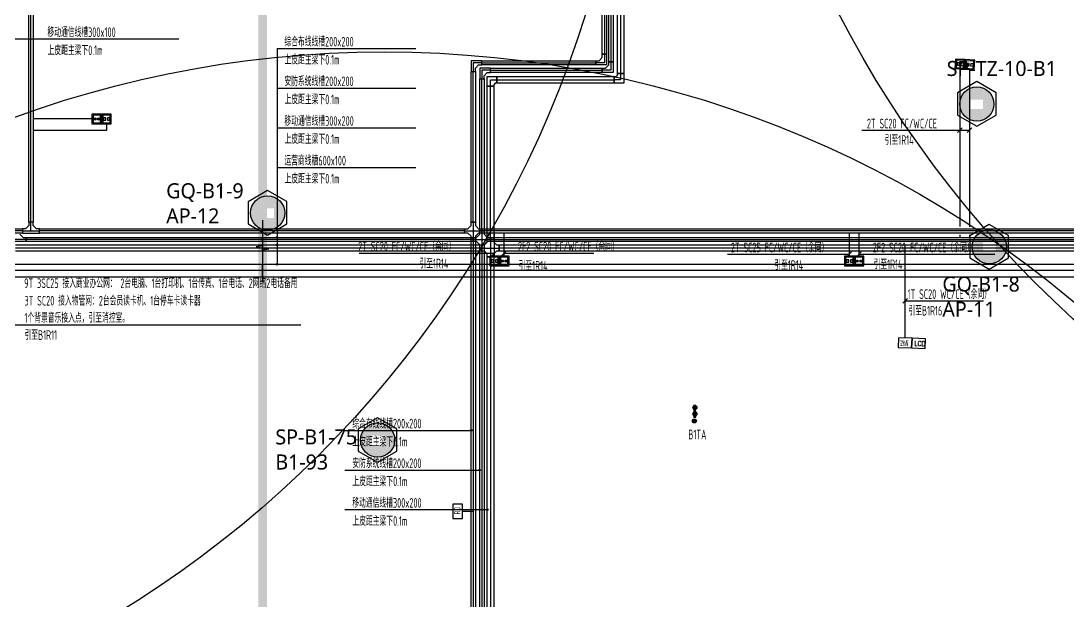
# Model space of a CAD drawing. Extents: x 0 to 3879896, y -114000 to 391286.
# Drawn here: x 2118295 to 2166973, y 252249 to 279238 of the extents above; entities that cross this region are included whole.
import ezdxf

# ---------------------------------------------------------------- set-up
doc = ezdxf.new("R2010")
doc.units = 0
doc.header["$LTSCALE"] = 1000
doc.header["$MEASUREMENT"] = 0
doc.linetypes.add('SZGX_a-zzgr$0$DASHDOT2', pattern=[6, 3, -1.5, 0, -1.5])
for name, color, linetype in [('20170912广田意见修改', 1, 'CONTINUOUS'), ('AP', 7, 'CONTINUOUS'), ('Arc_家具布置', 8, 'CONTINUOUS'), ('CABLETRAY_DOTE', 5, 'CONTINUOUS'), ('CABLETRAY_WEAK', 6, 'CONTINUOUS'), ('rd-tbk', 1, 'CONTINUOUS'), ('rd-tbn', 7, 'CONTINUOUS'), ('T-BSA TEXT', 7, '485_LINE'), ('T-C-CHANNELS', 30, 'CONTINUOUS'), ('T-DIFFUSE', 1, 'CONTINUOUS'), ('T-I-CHANNELS', 2, 'CONTINUOUS'), ('T-METER DATA', 150, 'C_LINE'), ('T-R-INTEGRATE', 1, 'CONTINUOUS'), ('T-SYSTEM', 4, 'CONTINUOUS'), ('T-SYSTEM BLOCK', 4, 'CONTINUOUS'), ('T-TEXT', 7, 'CONTINUOUS'), ('T-TEXT-RD', 3, 'CONTINUOUS'), ('T-TL', 2, 'CONTINUOUS'), ('T-电源线槽', 1, 'CONTINUOUS'), ('T-铁塔', 3, 'CONTINUOUS'), ('WALL', 2, 'CONTINUOUS'), ('WIRE-通讯', 4, 'CONTINUOUS')]:
    doc.layers.add(name, color=color, linetype=linetype)
doc.layers.add('Arc_建筑红线', color=1, linetype='CONTINUOUS', lineweight=40)
doc.styles.add('GBSTYLE', font='gbxwxt.shx', dxfattribs={"width": 0.6, "bigfont": 'gbhzfs.shx'})
doc.styles.add('HZF', font='txtd.shx', dxfattribs={"width": 0.8, "bigfont": 'hztxt.shx'})
doc.styles.get("Standard").update_dxf_attribs({"font": 'GBENOR', "bigfont": 'GBCBIG'})
doc.linetypes.add('485_LINE', pattern='A,25.7,-3.58,["485",Standard,S=2.54,R=0,X=-3.2,Y=-1.27],-3.85', length=33.13)
doc.linetypes.add('C_LINE', pattern='A,25.7,-2.08,["C",Standard,S=2.54,R=0,X=-0.54,Y=-1.27],-2.35', length=30.13)

# ---------------------------------------------------------------- blocks, each defined once
blk = doc.blocks.new('A$C5670352E')
at = {"layer": 'T-TEXT-RD', "color": 3, "style": 'GBSTYLE', "width": 0.7}
blk.add_text('B1TA', height=450, dxfattribs=at).set_placement((32551, 11868, 0))
blk.add_text('B1TA', height=450, dxfattribs=at).set_placement((32551, 11868, 0))
blk = doc.blocks.new('A$C53DD775B')
at = {"layer": 'T-SYSTEM', "elevation": 0}
for points in [[(31984, 12603, 0, 0, 0), (32483, 13102, 150, 0, 0), (32722, 13341, 0, 0, 0)], [(31247, 11865, 0, 0, 0), (31745, 12364, 150, 0, 0), (31984, 12603, 0, 0, 0)], [(32697, 12716, 0, 0, 0), (32198, 12217, 150, 0, 0), (31959, 11978, 0, 0, 0)], [(31984, 12303, 0, 0, 0), (32483, 12802, 150, 0, 0), (32722, 13041, 0, 0, 0)], [(31247, 11565, 0, 0, 0), (31745, 12064, 150, 0, 0), (31984, 12303, 0, 0, 0)], [(31959, 11978, 0, 0, 0), (31461, 11479, 150, 0, 0), (31222, 11240, 0, 0, 0)]]:
    blk.add_lwpolyline(points, format="xyseb", dxfattribs=at)
at = {"layer": 'T-SYSTEM', "const_width": 90, "elevation": 0}
for points in [[(31939, 12603, 1), (32029, 12603, 1)], [(31939, 12603, 1), (32029, 12603, 1)], [(31939, 12603, 1), (32029, 12603, 1)], [(31939, 12303, 1), (32029, 12303, 1)], [(31939, 12303, 1), (32029, 12303, 1)], [(31939, 12303, 1), (32029, 12303, 1)], [(31914, 11978, 1), (32004, 11978, 1)], [(31914, 11978, 1), (32004, 11978, 1)], [(31914, 11978, 1), (32004, 11978, 1)]]:
    blk.add_lwpolyline(points, format="xyb", close=True, dxfattribs=at)
at = {"layer": 'T-SYSTEM'}
for centre in [(31984, 12603, 0), (31984, 12603, 0), (31984, 12603, 0), (31984, 12303, 0), (31984, 12303, 0), (31984, 12303, 0), (31959, 11978, 0), (31959, 11978, 0), (31959, 11978, 0)]:
    blk.add_circle(centre, 90, dxfattribs=at)
blk = doc.blocks.new('T-D2T')
at = {"layer": 'T-SYSTEM BLOCK'}
for points in [[(0, 0), (450, 0), (450, 450), (0, 450)], [(50, 50), (400, 50), (400, 400), (50, 400)], [(87, 169), (199, 169), (199, 281), (87, 281)], [(271, 169), (383, 169), (383, 281), (271, 281)]]:
    blk.add_lwpolyline(points, close=True, dxfattribs=at)
blk = doc.blocks.new('T901B')
at = {"layer": 'rd-tbk'}
blk.add_lwpolyline([(-350, 0), (350, 0), (350, 500), (-350, 500)], close=True, dxfattribs=at)
at = {"layer": 'rd-tbn', "color": 7, "style": 'HZF', "width": 0.8}
blk.add_text('LCD', height=250, dxfattribs=at).set_placement((-215, 116))
blk = doc.blocks.new('信息发布网络控制器')
at = {"layer": 'T-DIFFUSE'}
for p, q in [((-420, 600), (-420, 0)), ((420, 600), (-420, 600)), ((-420, 0), (420, 0)), ((420, 0), (420, 600))]:
    blk.add_line(p, q, dxfattribs=at)
at = {"layer": 'T-DIFFUSE', "color": 7, "style": 'GBSTYLE', "width": 0.6}
blk.add_text('控制器', height=300, dxfattribs=at).set_placement((-329, 92))
blk = doc.blocks.new('GX')
at = {"layer": 'T-R-INTEGRATE'}
h = blk.add_hatch(color=256, dxfattribs=at)
edge = h.paths.add_edge_path()
edge.add_arc((137, 0), 50, 0, 360)
h = blk.add_hatch(color=256, dxfattribs=at)
edge = h.paths.add_edge_path()
edge.add_arc((312, 0), 50, 0, 360)
for p, q in [((400, 175), (50, 175)), ((50, 175), (50, -175)), ((400, -175), (400, 175)), ((50, -175), (400, -175))]:
    blk.add_line(p, q, dxfattribs=at)
blk.add_lwpolyline([(0, -225), (450, -225), (450, 225), (0, 225)], close=True, dxfattribs=at)
for centre in [(137, 0), (312, 0)]:
    blk.add_circle(centre, 50, dxfattribs=at)
blk = doc.blocks.new('A$C78FD1D7B')
at = {"layer": 'T-SYSTEM BLOCK'}
blk.add_lwpolyline([(-300, 0), (300, 0), (300, 400), (-300, 400)], close=True, dxfattribs=at)
at = {"layer": 'T-TEXT', "style": 'GBSTYLE', "width": 0.7}
blk.add_text('RD', height=250, dxfattribs=at).set_placement((-129, 88))
blk = doc.blocks.new('A$C7B3708B5')
at = {"layer": 'T-TEXT', "linetype": 'ByBlock'}
h = blk.add_hatch(color=256, dxfattribs=at)
edge = h.paths.add_edge_path()
edge.add_arc((674, 1050), 37.5, 0, 360)
h = blk.add_hatch(color=256, dxfattribs=at)
edge = h.paths.add_edge_path()
edge.add_arc((674, 650), 37.5, 0, 360)
h = blk.add_hatch(color=256, dxfattribs=at)
edge = h.paths.add_edge_path()
edge.add_arc((674, 299), 37.5, 0, 360)
h = blk.add_hatch(color=256, dxfattribs=at)
edge = h.paths.add_edge_path()
edge.add_arc((674, -600), 37.5, 0, 360)
h = blk.add_hatch(color=256, dxfattribs=at)
edge = h.paths.add_edge_path()
edge.add_arc((9694, -8329), 37.5, 0, 360)
h = blk.add_hatch(color=256, dxfattribs=at)
edge = h.paths.add_edge_path()
edge.add_arc((10094, -10174), 37.5, 0, 360)
h = blk.add_hatch(color=256, dxfattribs=at)
edge = h.paths.add_edge_path()
edge.add_arc((10444, -12018), 37.5, 0, 360)
at = {"layer": 'CABLETRAY_DOTE'}
for p, q in [((15894, 11968), (15894, 9168)), ((16194, 11721), (16194, 8821)), ((10194, 8768), (9794, 8768)), ((9794, 8768), (9794, 8368)), ((10194, 8768), (15494, 8768)), ((15894, 8768), (15494, 8768)), ((15894, 9168), (15894, 8768)), ((16194, 8821), (16194, 8421)), ((9794, 1350), (9794, 8368)), ((10594, 8421), (10194, 8421)), ((10194, 8421), (10194, 8021)), ((10594, 8421), (15794, 8421)), ((16194, 8421), (15794, 8421)), ((10194, 950), (10194, 8021)), ((9794, 1350), (9794, 550)), ((9394, 950), (0, 950)), ((9794, 550), (0, 550)), ((9394, 950), (10194, 950)), ((9794, 550), (9794, -17720)), ((9794, 550), (10594, 550)), ((44844, 950), (10194, 950)), ((10194, 950), (10194, 150)), ((10594, 550), (45194, 550)), ((10194, 150), (10194, -18020)), ((46544, -900), (0, -900))]:
    blk.add_line(p, q, dxfattribs=at)
at = {"layer": 'CABLETRAY_DOTE', "linetype": 'ByBlock'}
for p, q in [((16644, 11473), (16644, 8276)), ((16644, 8276), (16644, 7976)), ((10594, 7676), (10594, 7976)), ((10594, 7976), (10894, 7976)), ((10894, 7976), (16344, 7976)), ((16644, 7976), (16344, 7976)), ((10594, 550), (10594, 7676)), ((10594, 550), (10594, -250)), ((10194, 150), (0, 150)), ((10194, 150), (10994, 150)), ((45544, 150), (10994, 150)), ((10594, -250), (10594, -18620))]:
    blk.add_line(p, q, dxfattribs=at)
at = {"layer": 'CABLETRAY_WEAK'}
for p, q in [((16094, 8821), (16094, 11721)), ((16294, 11721), (16294, 8821)), ((16294, 8821), (16094, 8821)), ((16094, 8671), (16094, 8821)), ((16094, 8821), (16294, 8821)), ((16294, 8821), (16294, 8321)), ((10594, 8521), (10094, 8521)), ((10094, 8521), (10094, 8021)), ((10294, 8171), (10444, 8321)), ((10444, 8321), (10594, 8321)), ((10594, 8321), (10594, 8521)), ((10594, 8321), (10594, 8521)), ((10594, 8521), (15794, 8521)), ((15794, 8321), (10594, 8321)), ((15794, 8521), (15794, 8321)), ((15794, 8321), (15794, 8521)), ((15794, 8521), (15944, 8521)), ((16294, 8321), (15794, 8321)), ((15944, 8521), (16094, 8671)), ((10094, 8021), (10294, 8021)), ((10094, 950), (10094, 8021)), ((10094, 8021), (10294, 8021)), ((10294, 8021), (10294, 8171)), ((10294, 8021), (10294, 950)), ((0, 450), (0, 650)), ((0, 650), (9794, 650)), ((9794, 650), (9794, 450)), ((9794, 450), (9794, 650)), ((9794, 650), (9944, 650)), ((9944, 650), (10094, 800)), ((10094, 950), (10294, 950)), ((10094, 800), (10094, 950)), ((10294, 950), (10094, 950)), ((10294, 950), (10294, 800)), ((10294, 800), (10444, 650)), ((10444, 650), (10594, 650)), ((10594, 450), (10594, 650)), ((10594, 650), (45194, 650)), ((10594, 650), (10594, 450)), ((9794, 450), (0, 450)), ((9944, 450), (9794, 450)), ((10094, 300), (9944, 450)), ((10094, 150), (10094, 300)), ((10094, -18020), (10094, 150)), ((10094, 150), (10294, 150)), ((10294, 150), (10094, 150)), ((10444, 450), (10294, 300)), ((10294, 300), (10294, 150)), ((10294, 150), (10294, -18020)), ((10594, 450), (10444, 450)), ((45194, 450), (10594, 450))]:
    blk.add_line(p, q, dxfattribs=at)
at = {"layer": 'T-C-CHANNELS'}
for p, q in [((0, -1200), (0, -600)), ((0, -600), (46544, -600)), ((46544, -1200), (0, -1200)), ((20144, -7720, 0), (20044, -7420, 0)), ((20044, -7720, 0), (20144, -7420, 0))]:
    blk.add_line(p, q, dxfattribs=at)
at = {"layer": 'T-C-CHANNELS', "elevation": 0}
blk.add_lwpolyline([(20044, -7720), (20144, -7720), (20144, -7420), (20044, -7420)], close=True, dxfattribs=at)
at = {"layer": 'T-I-CHANNELS'}
for p, q in [((15794, 9168), (15794, 11968)), ((15994, 11968), (15994, 9168)), ((10194, 8868), (9694, 8868)), ((9694, 8868), (9694, 8368)), ((10194, 8668), (10194, 8868)), ((10194, 8668), (10194, 8868)), ((10194, 8868), (15494, 8868)), ((15494, 8868), (15494, 8668)), ((15494, 8668), (15494, 8868)), ((15494, 8868), (15644, 8868)), ((15644, 8868), (15794, 9018)), ((15994, 9168), (15794, 9168)), ((15794, 9018), (15794, 9168)), ((15794, 9168), (15994, 9168)), ((15994, 9168), (15994, 8668)), ((9694, 8368), (9894, 8368)), ((9694, 1350), (9694, 8368)), ((9694, 8368), (9894, 8368)), ((9894, 8518), (10044, 8668)), ((9894, 8368), (9894, 8518)), ((9894, 8368), (9894, 1350)), ((10044, 8668), (10194, 8668)), ((15494, 8668), (10194, 8668)), ((15994, 8668), (15494, 8668)), ((0, 850), (0, 1050)), ((0, 1050), (9394, 1050)), ((9394, 1050), (9394, 850)), ((9394, 850), (9394, 1050)), ((9394, 1050), (9544, 1050)), ((9544, 1050), (9694, 1200)), ((9694, 1350), (9894, 1350)), ((9694, 1200), (9694, 1350)), ((9894, 1350), (9694, 1350)), ((9894, 1350), (9894, 1200)), ((9894, 1200), (10044, 1050)), ((10044, 1050), (10194, 1050)), ((10194, 850), (10194, 1050)), ((10194, 1050), (44844, 1050)), ((10194, 1050), (10194, 850)), ((9394, 850), (0, 850)), ((9544, 850), (9394, 850)), ((9694, 700), (9544, 850)), ((9694, 550), (9694, 700)), ((9694, -17720), (9694, 550)), ((9694, 550), (9894, 550)), ((9894, 550), (9694, 550)), ((10044, 850), (9894, 700)), ((9894, 700), (9894, 550)), ((9894, 550), (9894, -17720)), ((10194, 850), (10044, 850)), ((44844, 850), (10194, 850)), ((20144, -7370, 0), (20044, -7170, 0)), ((20044, -7370, 0), (20144, -7170, 0))]:
    blk.add_line(p, q, dxfattribs=at)
at = {"layer": 'T-I-CHANNELS', "elevation": 0}
blk.add_lwpolyline([(-4, 1454), (-4, 254), (-299, 202), (291, 98), (-4, 46), (-4, -1414)], dxfattribs=at)
blk.add_lwpolyline([(20044, -7370), (20144, -7370), (20144, -7170), (20044, -7170)], close=True, dxfattribs=at)
at = {"layer": 'T-SYSTEM', "elevation": 0}
for points in [[(20094, -7270, 0, 0, 0), (20592, -6771, 150, 0, 0), (20831, -6532, 0, 0, 0)], [(20094, -7570, 0, 0, 0), (20592, -7071, 150, 0, 0), (20831, -6832, 0, 0, 0)], [(19356, -8007, 0, 0, 0), (19855, -7509, 150, 0, 0), (20094, -7270, 0, 0, 0)], [(20806, -7157, 0, 0, 0), (20308, -7656, 150, 0, 0), (20069, -7895, 0, 0, 0)], [(19356, -8307, 0, 0, 0), (19855, -7809, 150, 0, 0), (20094, -7570, 0, 0, 0)], [(20069, -7895, 0, 0, 0), (19570, -8394, 150, 0, 0), (19331, -8632, 0, 0, 0)]]:
    blk.add_lwpolyline(points, format="xyseb", dxfattribs=at)
at = {"layer": 'T-SYSTEM', "const_width": 90, "elevation": 0}
for points in [[(20049, -7270, 1), (20139, -7270, 1)], [(20049, -7270, 1), (20139, -7270, 1)], [(20049, -7270, 1), (20139, -7270, 1)], [(20049, -7570, 1), (20139, -7570, 1)], [(20049, -7570, 1), (20139, -7570, 1)], [(20049, -7570, 1), (20139, -7570, 1)], [(20024, -7895, 1), (20114, -7895, 1)], [(20024, -7895, 1), (20114, -7895, 1)], [(20024, -7895, 1), (20114, -7895, 1)]]:
    blk.add_lwpolyline(points, format="xyb", close=True, dxfattribs=at)
at = {"layer": 'T-SYSTEM'}
for centre in [(20094, -7270, 0), (20094, -7270, 0), (20094, -7270, 0), (20094, -7570, 0), (20094, -7570, 0), (20094, -7570, 0), (20069, -7895, 0), (20069, -7895, 0), (20069, -7895, 0)]:
    blk.add_circle(centre, 90, dxfattribs=at)
at = {"layer": 'T-TEXT', "linetype": 'ByBlock'}
for p, q in [((674, 9438, 0), (674, -600)), ((674, 9438, 0), (7120, 9438, 0)), ((674, 7594, 0), (7120, 7594, 0)), ((674, 5749, 0), (7120, 5749, 0)), ((674, 3905, 0), (7120, 3905, 0)), ((3828, -8329, 0), (9694, -8329)), ((3828, -10174, 0), (10094, -10174, 0)), ((3828, -12018, 0), (10444, -12018))]:
    blk.add_line(p, q, dxfattribs=at)
for centre in [(674, 1050), (674, 650), (674, 299), (674, -600), (9694, -8329, 0), (10094, -10174, 0), (10444, -12018)]:
    blk.add_circle(centre, 37.5, dxfattribs=at)
at = {"layer": 'T-电源线槽', "linetype": 'ByBlock', "ltscale": 0.05}
for p, q in [((20044, -7920, 0), (20094, -7870, 0)), ((20044, -7870, 0), (20094, -7920, 0))]:
    blk.add_line(p, q, dxfattribs=at)
at = {"layer": 'T-电源线槽', "linetype": 'ByBlock', "ltscale": 0.05, "elevation": 0}
blk.add_lwpolyline([(20044, -7920), (20094, -7920), (20094, -7870), (20044, -7870)], close=True, dxfattribs=at)
at = {"layer": 'T-铁塔', "linetype": 'ByBlock'}
for p, q in [((16494, 8276), (16494, 11473)), ((16794, 11473), (16794, 8276)), ((16494, 8201), (16494, 8276)), ((16494, 8276), (16794, 8276)), ((16794, 8276), (16494, 8276)), ((16794, 8276), (16794, 7826)), ((10444, 7676), (10444, 8126)), ((10444, 8126), (10894, 8126)), ((10819, 7826), (10744, 7751)), ((10894, 7826), (10819, 7826)), ((10894, 7826), (10894, 8126)), ((10894, 8126), (16344, 8126)), ((10894, 8126), (10894, 7826)), ((16344, 7826), (10894, 7826)), ((16344, 8126), (16344, 7826)), ((16344, 7826), (16344, 8126)), ((16344, 8126), (16419, 8126)), ((16794, 7826), (16344, 7826)), ((16419, 8126), (16494, 8201)), ((10444, 7676), (10744, 7676)), ((10444, 550), (10444, 7676)), ((10744, 7676), (10444, 7676)), ((10744, 7751), (10744, 7676)), ((10744, 7676), (10744, 550)), ((10444, 550), (10744, 550)), ((10444, 425), (10444, 550)), ((10744, 550), (10444, 550)), ((10744, 550), (10744, 425)), ((0, 0), (0, 300)), ((0, 300), (10194, 300)), ((10194, 0), (0, 0)), ((10194, 300), (10194, 0)), ((10194, 0), (10194, 300)), ((10194, 300), (10319, 300)), ((10319, 0), (10194, 0)), ((10319, 300), (10444, 425)), ((10444, -125), (10319, 0)), ((10744, 425), (10869, 300)), ((10869, 0), (10744, -125)), ((10869, 300), (10994, 300)), ((10994, 0), (10869, 0)), ((10994, 0), (10994, 300)), ((10994, 300), (45544, 300)), ((10994, 300), (10994, 0)), ((45544, 0), (10994, 0)), ((10444, -250), (10444, -125)), ((10444, -18620), (10444, -250)), ((10444, -250), (10744, -250)), ((10744, -250), (10444, -250)), ((10744, -125), (10744, -250)), ((10744, -250), (10744, -18620))]:
    blk.add_line(p, q, dxfattribs=at)
at = {"layer": 'T-TEXT', "linetype": 'ByBlock', "style": 'GBSTYLE', "width": 0.7}
for s, p in [('综合布线线槽200x200', (1016, 9528, 0)), ('上皮距主梁下0.1m', (1023, 8687, 0)), ('安防系统线槽200x200', (1016, 7683, 0)), ('上皮距主梁下0.1m', (1023, 6842, 0)), ('移动通信线槽300x200', (1016, 5838, 0)), ('上皮距主梁下0.1m', (1023, 4998, 0)), ('运营商线槽600x100', (1016, 3994, 0)), ('上皮距主梁下0.1m', (1023, 3153, 0)), ('综合布线线槽200x200', (4170, -8240, 0)), ('上皮距主梁下0.1m', (4178, -9080, 0)), ('安防系统线槽200x200', (4170, -10084, 0)), ('上皮距主梁下0.1m', (4178, -10925, 0)), ('移动通信线槽300x200', (4170, -11929, 0)), ('上皮距主梁下0.1m', (4178, -12770, 0))]:
    blk.add_text(s, height=450, dxfattribs=at).set_placement(p)

msp = doc.modelspace()

# ---------------------------------------------------------------- hatches: boundary and pattern name
at = {"layer": 'WALL', "linetype": 'ByBlock'}
h = msp.add_hatch(dxfattribs=at)
h.set_pattern_fill('ESCHER', color=1)
h.set_pattern_definition([(60, (-714516.96, -2126393.684), (-30.47999999, -7e-09), [27.94, -2.54]), (180, (-714516.96, -2126393.684), (15.24, -26.3964543), [27.94, -2.54]), (300, (-714516.96, -2126393.684), (30.47999999, -7e-09), [27.94, -2.54]), (60, (-714514.42, -2126393.684), (-30.47999999, -7e-09), [5.08, -25.4]), (300, (-714514.42, -2126393.684), (30.47999999, -7e-09), [5.08, -25.4]), (60, (-714518.23, -2126391.484), (-30.47999999, -7e-09), [5.08, -25.4]), (180, (-714518.23, -2126391.484), (15.24, -26.3964543), [5.08, -25.4]), (300, (-714518.23, -2126395.884), (30.47999999, -7e-09), [5.08, -25.4]), (180, (-714518.23, -2126395.884), (15.24, -26.3964543), [5.08, -25.4]), (60, (-714527.12, -2126393.684), (-30.47999999, -7e-09), [5.08, -25.4]), (300, (-714527.12, -2126393.684), (30.47999999, -7e-09), [5.08, -25.4]), (60, (-714511.88, -2126402.483), (-30.47999999, -7e-09), [5.08, -25.4]), (180, (-714511.88, -2126402.483), (15.24, -26.3964543), [5.08, -25.4]), (300, (-714511.88, -2126384.885), (30.47999999, -7e-09), [5.08, -25.4]), (180, (-714511.88, -2126384.885), (15.24, -26.3964543), [5.08, -25.4]), (0, (-714511.88, -2126389.284), (-15.24, 26.3964543), [17.78, -12.7]), (0, (-714511.88, -2126398.083), (-15.24, 26.3964543), [17.78, -12.7]), (120, (-714515.69, -2126387.085), (-30.47999999, 7e-09), [17.78, -12.7]), (120, (-714523.31, -2126391.484), (-30.47999999, 7e-09), [17.78, -12.7]), (240, (-714523.31, -2126395.884), (15.23999999, -26.3964543), [17.78, -12.7]), (240, (-714515.69, -2126400.283), (15.23999999, -26.3964543), [17.78, -12.7])])
h.paths.add_polyline_path([(2161934.8, 275372.4, 1), (2163526.8, 275372.4, 1)])
h.paths.add_polyline_path([(2163025.2, 275577.4), (2163025.2, 275142.9), (2162437.2, 275142.9), (2162437.2, 275577.4)], flags=16)
h = msp.add_hatch(dxfattribs=at)
h.set_pattern_fill('ESCHER', color=3)
h.set_pattern_definition([(60, (-747487.8, -2131458.995), (-30.47999999, -7e-09), [27.94, -2.54]), (180, (-747487.8, -2131458.995), (15.24, -26.3964543), [27.94, -2.54]), (300, (-747487.8, -2131458.995), (30.47999999, -7e-09), [27.94, -2.54]), (60, (-747485.26, -2131458.995), (-30.47999999, -7e-09), [5.08, -25.4]), (300, (-747485.26, -2131458.995), (30.47999999, -7e-09), [5.08, -25.4]), (60, (-747489.07, -2131456.795), (-30.47999999, -7e-09), [5.08, -25.4]), (180, (-747489.07, -2131456.795), (15.24, -26.3964543), [5.08, -25.4]), (300, (-747489.07, -2131461.194), (30.47999999, -7e-09), [5.08, -25.4]), (180, (-747489.07, -2131461.194), (15.24, -26.3964543), [5.08, -25.4]), (60, (-747497.96, -2131458.995), (-30.47999999, -7e-09), [5.08, -25.4]), (300, (-747497.96, -2131458.995), (30.47999999, -7e-09), [5.08, -25.4]), (60, (-747482.72, -2131467.793), (-30.47999999, -7e-09), [5.08, -25.4]), (180, (-747482.72, -2131467.793), (15.24, -26.3964543), [5.08, -25.4]), (300, (-747482.72, -2131450.196), (30.47999999, -7e-09), [5.08, -25.4]), (180, (-747482.72, -2131450.196), (15.24, -26.3964543), [5.08, -25.4]), (0, (-747482.72, -2131454.595), (-15.24, 26.3964543), [17.78, -12.7]), (0, (-747482.72, -2131463.394), (-15.24, 26.3964543), [17.78, -12.7]), (120, (-747486.53, -2131452.395), (-30.47999999, 7e-09), [17.78, -12.7]), (120, (-747494.15, -2131456.795), (-30.47999999, 7e-09), [17.78, -12.7]), (240, (-747494.15, -2131461.194), (15.23999999, -26.3964543), [17.78, -12.7]), (240, (-747486.53, -2131465.594), (15.23999999, -26.3964543), [17.78, -12.7])])
h.paths.add_polyline_path([(2128964, 270307.1, 1), (2130555.9, 270307.1, 1)])
h.paths.add_polyline_path([(2130054.3, 270512.1), (2130054.3, 270077.6), (2129466.3, 270077.6), (2129466.3, 270512.1)], flags=16)
h = msp.add_hatch(dxfattribs=at)
h.set_pattern_fill('ESCHER', color=3)
h.set_pattern_definition([(60, (-713937.8, -2133038.995), (-30.47999999, -7e-09), [27.94, -2.54]), (180, (-713937.8, -2133038.995), (15.24, -26.3964543), [27.94, -2.54]), (300, (-713937.8, -2133038.995), (30.47999999, -7e-09), [27.94, -2.54]), (60, (-713935.26, -2133038.995), (-30.47999999, -7e-09), [5.08, -25.4]), (300, (-713935.26, -2133038.995), (30.47999999, -7e-09), [5.08, -25.4]), (60, (-713939.07, -2133036.795), (-30.47999999, -7e-09), [5.08, -25.4]), (180, (-713939.07, -2133036.795), (15.24, -26.3964543), [5.08, -25.4]), (300, (-713939.07, -2133041.194), (30.47999999, -7e-09), [5.08, -25.4]), (180, (-713939.07, -2133041.194), (15.24, -26.3964543), [5.08, -25.4]), (60, (-713947.96, -2133038.995), (-30.47999999, -7e-09), [5.08, -25.4]), (300, (-713947.96, -2133038.995), (30.47999999, -7e-09), [5.08, -25.4]), (60, (-713932.72, -2133047.793), (-30.47999999, -7e-09), [5.08, -25.4]), (180, (-713932.72, -2133047.793), (15.24, -26.3964543), [5.08, -25.4]), (300, (-713932.72, -2133030.196), (30.47999999, -7e-09), [5.08, -25.4]), (180, (-713932.72, -2133030.196), (15.24, -26.3964543), [5.08, -25.4]), (0, (-713932.72, -2133034.595), (-15.24, 26.3964543), [17.78, -12.7]), (0, (-713932.72, -2133043.394), (-15.24, 26.3964543), [17.78, -12.7]), (120, (-713936.53, -2133032.395), (-30.47999999, 7e-09), [17.78, -12.7]), (120, (-713944.15, -2133036.795), (-30.47999999, 7e-09), [17.78, -12.7]), (240, (-713944.15, -2133041.194), (15.23999999, -26.3964543), [17.78, -12.7]), (240, (-713936.53, -2133045.594), (15.23999999, -26.3964543), [17.78, -12.7])])
h.paths.add_polyline_path([(2162514, 268727.1, 1), (2164105.9, 268727.1, 1)])
h.paths.add_polyline_path([(2163604.3, 268932.1), (2163604.3, 268497.6), (2163016.3, 268497.6), (2163016.3, 268932.1)], flags=16)
h = msp.add_hatch(dxfattribs=at)
h.set_pattern_fill('ESCHER', color=3)
h.set_pattern_definition([(60, (-742374.003, -2142027.828), (-30.47999999, -7e-09), [27.94, -2.54]), (180, (-742374.003, -2142027.828), (15.24, -26.3964543), [27.94, -2.54]), (300, (-742374.003, -2142027.828), (30.47999999, -7e-09), [27.94, -2.54]), (60, (-742371.463, -2142027.828), (-30.47999999, -7e-09), [5.08, -25.4]), (300, (-742371.463, -2142027.828), (30.47999999, -7e-09), [5.08, -25.4]), (60, (-742375.273, -2142025.628), (-30.47999999, -7e-09), [5.08, -25.4]), (180, (-742375.273, -2142025.628), (15.24, -26.3964543), [5.08, -25.4]), (300, (-742375.273, -2142030.028), (30.47999999, -7e-09), [5.08, -25.4]), (180, (-742375.273, -2142030.028), (15.24, -26.3964543), [5.08, -25.4]), (60, (-742384.163, -2142027.828), (-30.47999999, -7e-09), [5.08, -25.4]), (300, (-742384.163, -2142027.828), (30.47999999, -7e-09), [5.08, -25.4]), (60, (-742368.923, -2142036.627), (-30.47999999, -7e-09), [5.08, -25.4]), (180, (-742368.923, -2142036.627), (15.24, -26.3964543), [5.08, -25.4]), (300, (-742368.923, -2142019.03), (30.47999999, -7e-09), [5.08, -25.4]), (180, (-742368.923, -2142019.03), (15.24, -26.3964543), [5.08, -25.4]), (0, (-742368.923, -2142023.43), (-15.24, 26.3964543), [17.78, -12.7]), (0, (-742368.923, -2142032.228), (-15.24, 26.3964543), [17.78, -12.7]), (120, (-742372.733, -2142021.23), (-30.47999999, 7e-09), [17.78, -12.7]), (120, (-742380.353, -2142025.628), (-30.47999999, 7e-09), [17.78, -12.7]), (240, (-742380.353, -2142030.028), (15.23999999, -26.3964543), [17.78, -12.7]), (240, (-742372.733, -2142034.427), (15.23999999, -26.3964543), [17.78, -12.7])])
h.paths.add_polyline_path([(2134077.8, 259738.3, 1), (2135669.7, 259738.3, 1)])
h.paths.add_polyline_path([(2135168.1, 259943.3), (2135168.1, 259508.8), (2134580.1, 259508.8), (2134580.1, 259943.3)], flags=16)

# ---------------------------------------------------------------- linework, layer by layer
at = {"layer": 'Arc_建筑红线', "color": 20, "linetype": 'SZGX_a-zzgr$0$DASHDOT2', "ltscale": 0.2, "const_width": 400, "elevation": 0}
msp.add_lwpolyline([(2129528.4, 303600.5), (2137528.4, 311600.5), (2154948.4, 311600.5), (2154948.4, 325060.5), (2002488.4, 325060.5), (2002488.4, 311600.5), (1884278.4, 311600.5), (1883028.4, 309100.5), (1883028.4, 224070.5), (1988318.4, 224070.5), (1988318.4, 129100.5), (2129528.4, 129100.5), (2129528.4, 303600.5)], dxfattribs=at)
msp.add_lwpolyline([(2129528.4, 303600.5), (2137528.4, 311600.5), (2312028.4, 311600.5), (2316028.4, 307876.3), (2316028.4, 298599), (2261028.4, 298599), (2261028.4, 222099), (2276028.4, 222099), (2276028.4, 129100.5), (2129528.4, 129100.5)], close=True, dxfattribs=at)
at = {"layer": 'CABLETRAY_DOTE'}
for p, q in [((2118762.1, 269870.4, 0), (2118762.1, 290811.8, 0)), ((2118762.1, 269470.4, 0), (2118762.1, 269870.4, 0)), ((2118362.1, 269470.4, 0), (2099585.9, 269470.4, 0)), ((2118362.1, 269470.4, 0), (2119162.1, 269470.4, 0)), ((2129528.4, 269470.4, 0), (2119162.1, 269470.4, 0)), ((2118544, 269070.4, 0), (2117744, 269070.4, 0)), ((2129528.4, 269070.4, 0), (2118544, 269070.4, 0)), ((2129528.4, 267620.4, 0), (2100396.3, 267620.4, 0))]:
    msp.add_line(p, q, dxfattribs=at)
at = {"layer": 'CABLETRAY_DOTE', "linetype": 'ByBlock'}
msp.add_line((2129528.4, 268670.4, 0), (2118043.5, 268670.4, 0), dxfattribs=at)
at = {"layer": 'CABLETRAY_WEAK'}
for p, q in [((2118244, 269320.4, 0), (2118394, 269170.4, 0)), ((2118544, 268970.4, 0), (2117744, 268970.4, 0)), ((2118394, 269170.4, 0), (2118544, 269170.4, 0)), ((2118544, 268970.4, 0), (2118544, 269170.4, 0)), ((2118544, 269170.4, 0), (2129528.4, 269170.4, 0)), ((2118544, 269170.4, 0), (2118544, 268970.4, 0)), ((2129528.4, 268970.4, 0), (2118544, 268970.4, 0)), ((2129528.4, 269170.4, 0), (2129528.4, 268970.4, 0))]:
    msp.add_line(p, q, dxfattribs=at)
at = {"layer": 'T-BSA TEXT', "linetype": 'ByBlock'}
for p, q in [((2157378.5, 274151.8, 0), (2162394.6, 274151.8, 0)), ((2161833, 274045.8, 0), (2162045.1, 274257.9, 0)), ((2162288.6, 274045.8, 0), (2162500.7, 274257.9, 0)), ((2134017.8, 268434.5, 0), (2140310.4, 268434.5, 0)), ((2140204.3, 268328.5, 0), (2140416.4, 268540.6, 0)), ((2140653.5, 268330.3, 0), (2140865.6, 268542.4, 0)), ((2140759.5, 268436.4, 0), (2144923.5, 268436.4, 0)), ((2151141.2, 268388.7, 0), (2156806.4, 268388.7, 0)), ((2156700.3, 268282.6, 0), (2156912.4, 268494.8, 0)), ((2157149.5, 268282.5, 0), (2157361.6, 268494.6, 0)), ((2157255.5, 268388.6, 0), (2163565.9, 268388.6, 0)), ((2159297.4, 266111.7, 0), (2159509.5, 266323.8, 0)), ((2159403.4, 266217.7, 0), (2163042.4, 266217.7, 0)), ((2117121.4, 265102.5), (2131310.9, 265102.5))]:
    msp.add_line(p, q, dxfattribs=at)
at = {"layer": 'T-C-CHANNELS'}
for p, q in [((2100396.3, 267920.4, 0), (2129528.4, 267920.4, 0)), ((2129528.4, 267920.4, 0), (2129528.4, 267320.4, 0)), ((2129528.4, 267320.4, 0), (2100396.3, 267320.4, 0))]:
    msp.add_line(p, q, dxfattribs=at)
at = {"layer": 'T-DIFFUSE', "elevation": 0}
msp.add_lwpolyline([(2159403.4, 264487.5), (2159403.4, 268823.4)], dxfattribs=at)
at = {"layer": 'T-I-CHANNELS'}
for p, q in [((2118662.1, 269870.4, 0), (2118662.1, 290811.8, 0)), ((2118862.1, 290811.8, 0), (2118862.1, 269870.4, 0)), ((2118662.1, 269720.4, 0), (2118512.1, 269570.4, 0)), ((2118862.1, 269870.4, 0), (2118662.1, 269870.4, 0)), ((2118662.1, 269870.4, 0), (2118662.1, 269720.4, 0)), ((2118862.1, 269870.4, 0), (2118662.1, 269870.4, 0)), ((2118862.1, 269720.4, 0), (2118862.1, 269870.4, 0)), ((2119012.1, 269570.4, 0), (2118862.1, 269720.4, 0)), ((2099585.9, 269570.4, 0), (2118362.1, 269570.4, 0)), ((2118362.1, 269370.4, 0), (2099585.9, 269370.4, 0)), ((2118512.1, 269570.4, 0), (2118362.1, 269570.4, 0)), ((2118362.1, 269570.4, 0), (2118362.1, 269370.4, 0)), ((2118362.1, 269570.4, 0), (2118362.1, 269370.4, 0)), ((2118362.1, 269370.4, 0), (2119162.1, 269370.4, 0)), ((2119162.1, 269570.4, 0), (2119012.1, 269570.4, 0)), ((2119162.1, 269370.4, 0), (2119162.1, 269570.4, 0)), ((2119162.1, 269570.4, 0), (2129528.4, 269570.4, 0)), ((2119162.1, 269370.4, 0), (2119162.1, 269570.4, 0)), ((2129528.4, 269370.4, 0), (2119162.1, 269370.4, 0)), ((2129528.4, 269570.4, 0), (2129528.4, 269370.4, 0))]:
    msp.add_line(p, q, dxfattribs=at)
at = {"layer": 'T-I-CHANNELS', "elevation": 0}
msp.add_lwpolyline([(2129528.4, 269974.6), (2129528.4, 268774.6), (2129233, 268722.5), (2129823.9, 268618.3), (2129528.4, 268566.2), (2129528.4, 267106.9)], dxfattribs=at)
msp.add_lwpolyline([(2129528.4, 269974.6), (2129528.4, 268774.6), (2129233, 268722.5), (2129823.9, 268618.3), (2129528.4, 268566.2), (2129528.4, 267106.9)], dxfattribs=at)
at = {"layer": 'T-METER DATA', "color": 1, "linetype": 'ByBlock'}
for centre in [(2200820.3, 302395.7), (2096786.1, 294399.5), (2135196, 227796.6)]:
    msp.add_circle(centre, 50000, dxfattribs=at)
at = {"layer": 'T-R-INTEGRATE', "linetype": 'ByBlock'}
msp.add_line((2138821.4, 256426.9, 0), (2139321.4, 256426.9, 0), dxfattribs=at)
at = {"layer": 'T-R-INTEGRATE', "elevation": 0}
for points in [[(2161939, 277004.6), (2161939, 269678.4)], [(2162394.6, 276976.9), (2162394.6, 269655.6)], [(2121596.9, 274676.9), (2118862.1, 274676.9)], [(2122270.6, 274452.3), (2122270.6, 274135.5), (2118862.1, 274135.5)], [(2140759.5, 268290.2), (2140759.5, 269368.8)], [(2157255.5, 268290.2), (2157255.5, 269368.8)], [(2161939, 269293.5), (2161939, 269170.4)], [(2162394.6, 269288.1), (2162394.6, 269170.4)]]:
    msp.add_lwpolyline(points, dxfattribs=at)
at = {"layer": 'T-TEXT', "linetype": 'ByBlock'}
msp.add_line((2117793.5, 278398.5, 0), (2125631.8, 278398.5, 0), dxfattribs=at)
at = {"layer": 'T-TL', "elevation": 0}
for points in [[(2140310.4, 268290.2), (2140310.4, 269368.8)], [(2156806.4, 268290.2), (2156806.4, 269368.8)]]:
    msp.add_lwpolyline(points, dxfattribs=at)
at = {"layer": 'T-铁塔', "linetype": 'ByBlock'}
for p, q in [((2118043.5, 268820.4, 0), (2129528.4, 268820.4, 0)), ((2129528.4, 268820.4, 0), (2129528.4, 268520.4, 0)), ((2129528.4, 268520.4, 0), (2118043.5, 268520.4, 0))]:
    msp.add_line(p, q, dxfattribs=at)
at = {"layer": 'WALL', "color": 1, "linetype": 'ByBlock'}
msp.add_lwpolyline([(2163628.7, 274861.6), (2163626.1, 275897.2), (2162727.9, 276412.7), (2161832.3, 275892.7), (2161835, 274857), (2162733.2, 274341.5)], close=True, dxfattribs=at)
at = {"layer": 'WALL', "color": 3, "linetype": 'ByBlock'}
for points in [[(2130657.9, 269796.3), (2130655.2, 270831.9), (2129757.1, 271347.4), (2128861.5, 270827.3), (2128864.1, 269791.7), (2129762.3, 269276.2)], [(2164207.9, 268216.3), (2164205.2, 269251.9), (2163307.1, 269767.4), (2162411.5, 269247.3), (2162414.1, 268211.7), (2163312.3, 267696.2)], [(2135771.7, 259227.5), (2135769, 260263.1), (2134870.9, 260778.6), (2133975.3, 260258.5), (2133977.9, 259222.9), (2134876.1, 258707.4)]]:
    msp.add_lwpolyline(points, close=True, dxfattribs=at)
at = {"layer": 'WALL', "color": 1, "linetype": 'ByBlock'}
msp.add_circle((2162730.8, 275372.4), 796, dxfattribs=at)
at = {"layer": 'WALL', "color": 3, "linetype": 'ByBlock'}
for centre in [(2129759.9, 270307.1), (2163309.9, 268727.1), (2134873.7, 259738.3)]:
    msp.add_circle(centre, 796, dxfattribs=at)

# ---------------------------------------------------------------- block references
at = {"layer": '20170912广田意见修改'}
msp.add_blockref('A$C7B3708B5', (2129528.4, 268520.4, 0), dxfattribs=at)
at = {"layer": 'Arc_家具布置'}
for name, p in [('A$C53DD775B', (2117646.3, 248650.5, 0)), ('A$C5670352E', (2116769.8, 247902.9, 0))]:
    msp.add_blockref(name, p, dxfattribs=at)
at = {"layer": 'T-DIFFUSE', "ltscale": 0.1}
for name, p, xscale, yscale, zscale, rotation in [('信息发布网络控制器', (2159387.4, 264037.8, 0), 0.7499999999099082, 0.7499999999099082, 0.7499999999099082, 357.9566338763045), ('T901B', (2160018.7, 264012.8, 0), 0.9049999999402917, 0.9049999999402917, 0.9049999999402917, 357.9566338775462)]:
    msp.add_blockref(name, p, dxfattribs=dict(at, xscale=xscale, yscale=yscale, zscale=zscale, rotation=rotation))
at = {"layer": 'T-R-INTEGRATE', "xscale": 0.9982000000309199, "yscale": 0.9982000000309199, "zscale": 0.9982000000309199}
for p in [(2121596.9, 274676.9, 0), (2140535, 268065.6, 0), (2157031, 268065.6, 0)]:
    msp.add_blockref('GX', p, dxfattribs=at)
at = {"layer": 'T-TL', "linetype": 'ByBlock', "xscale": 0.9981999999253639, "yscale": 0.9981999999253639, "zscale": 0.9981999999253639, "rotation": 356.5169377723113}
for p in [(2161714.9, 277018.3, 0), (2162164.9, 276990.9, 0)]:
    msp.add_blockref('T-D2T', p, dxfattribs=at)
at = {"layer": 'T-TL', "linetype": 'ByBlock', "xscale": 0.9982000000309199, "yscale": 0.9982000000309199, "zscale": 0.9982000000309199}
for p in [(2122046, 274452.3, 0), (2140085.8, 267841, 0), (2156581.8, 267841, 0)]:
    msp.add_blockref('T-D2T', p, dxfattribs=at)
at = {"layer": 'WIRE-通讯', "xscale": 1.125, "yscale": 1.125, "zscale": 1.125, "rotation": 90}
msp.add_blockref('A$C78FD1D7B', (2138821.4, 256426.9, 0), dxfattribs=at)

# ---------------------------------------------------------------- texts
at = {"layer": 'AP', "color": 1, "insert": (2161331.7, 277376.5), "char_height": 700, "attachment_point": 1}
msp.add_mtext_dynamic_manual_height_columns('{\\fMicrosoft YaHei|b0|i0|c134|p34;SP-TZ-10-B1}', width=3709.59, gutter_width=12.5, heights=[0], dxfattribs=at)
at = {"layer": 'AP', "color": 3, "char_height": 700, "attachment_point": 1}
for s, width, insert in [('{\\fMicrosoft YaHei|b0|i0|c134|p34;GQ-B1-9\\P\\C1;AP-12}', 4166.283, (2125048.5, 271685.4)), ('{\\fMicrosoft YaHei|b0|i0|c134|p34;GQ-B1-8\\P\\C1;AP-11}', 4166.283, (2161129.3, 267347)), ('{\\fMicrosoft YaHei|b0|i0|c134|p34;SP-B1-75\\P\\C1;B1-93}', 3709.59, (2130123.8, 260236.3))]:
    msp.add_mtext_dynamic_manual_height_columns(s, width=width, gutter_width=12.5, heights=[0], dxfattribs=dict(at, insert=insert))
at = {"layer": 'T-BSA TEXT', "linetype": 'ByBlock', "style": 'GBSTYLE', "width": 0.7}
for s, p in [('2T SC20 FC/WC/CE', (2157620.3, 274237.8, 0)), ('引至1R14', (2158449.5, 273472.5, 0)), ('2T SC20 FC/WC/CE（余同）', (2133974.5, 268519.7)), ('2F2 SC20 FC/WC/CE（余同）', (2141397.4, 268522.4, 0)), ('2T SC25 FC/WC/CE（余同）', (2151296.4, 268474.7, 0)), ('2F2 SC20 FC/WC/CE（余同）', (2157893.4, 268474.6, 0)), ('引至1R14', (2136820.8, 267728, 0)), ('引至1R14', (2141434, 267618.1, 0)), ('引至1R14', (2153316.8, 267654.2, 0)), ('引至1R14', (2157930, 267689.6, 0)), ('9T 3SC25 接入商业办公网： 2台电脑、1台打印机、1台传真、1台电话、2网络2电话备用', (2118445.2, 266810.4, 0)), ('1T SC20 WC/CE（余同）', (2159516.2, 266303.8, 0)), ('3T SC20 接入物管网：2台会员读卡机、1台停车卡读卡器', (2118461.1, 265997.3, 0)), ('引至B1R16', (2159552.9, 265533.2, 0)), ('1个背景音乐接入点，引至消控室。', (2118461.1, 265200.2, 0)), ('引至B1R11', (2118461.1, 264400.2, 0))]:
    msp.add_text(s, height=450, dxfattribs=at).set_placement(p)
at = {"layer": 'T-TEXT', "linetype": 'ByBlock', "style": 'GBSTYLE', "width": 0.7}
for s, p in [('移动通信线槽300x100', (2119526.9, 278487.8, 0)), ('上皮距主梁下0.1m', (2119534.7, 277647.2, 0))]:
    msp.add_text(s, height=450, dxfattribs=at).set_placement(p)

doc.saveas('drawing.dxf')
